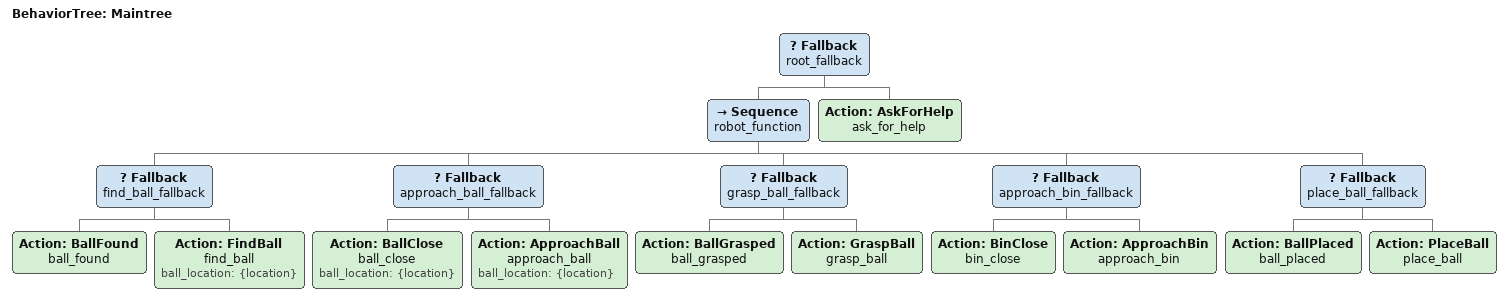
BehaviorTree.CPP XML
<root BTCPP_format="4" >
    <BehaviorTree ID="Maintree">
        <Fallback name="root_fallback">
            <Sequence name="robot_function">
                <Fallback name="find_ball_fallback">
                    <Action ID="BallFound" name="ball_found"/>
                    <Action ID="FindBall" name="find_ball" ball_location="{location}"/>
                </Fallback>
                <Fallback name="approach_ball_fallback">
                    <Action ID="BallClose" name="ball_close" ball_location="{location}"/>
                    <Action ID="ApproachBall" name="approach_ball" ball_location="{location}"/>
                </Fallback>
                <Fallback name="grasp_ball_fallback">
                    <Action ID="BallGrasped" name="ball_grasped"/>
                    <Action ID="GraspBall" name="grasp_ball"/>
                </Fallback>
                <Fallback name="approach_bin_fallback">
                    <Action ID="BinClose" name="bin_close"/>
                    <Action ID="ApproachBin" name="approach_bin"/>
                </Fallback>
                <Fallback name="place_ball_fallback">
                    <Action ID="BallPlaced" name="ball_placed"/>
                    <Action ID="PlaceBall" name="place_ball"/>
                </Fallback>
            </Sequence>
            <Action ID="AskForHelp" name="ask_for_help"/>
        </Fallback>
    </BehaviorTree>
</root>
